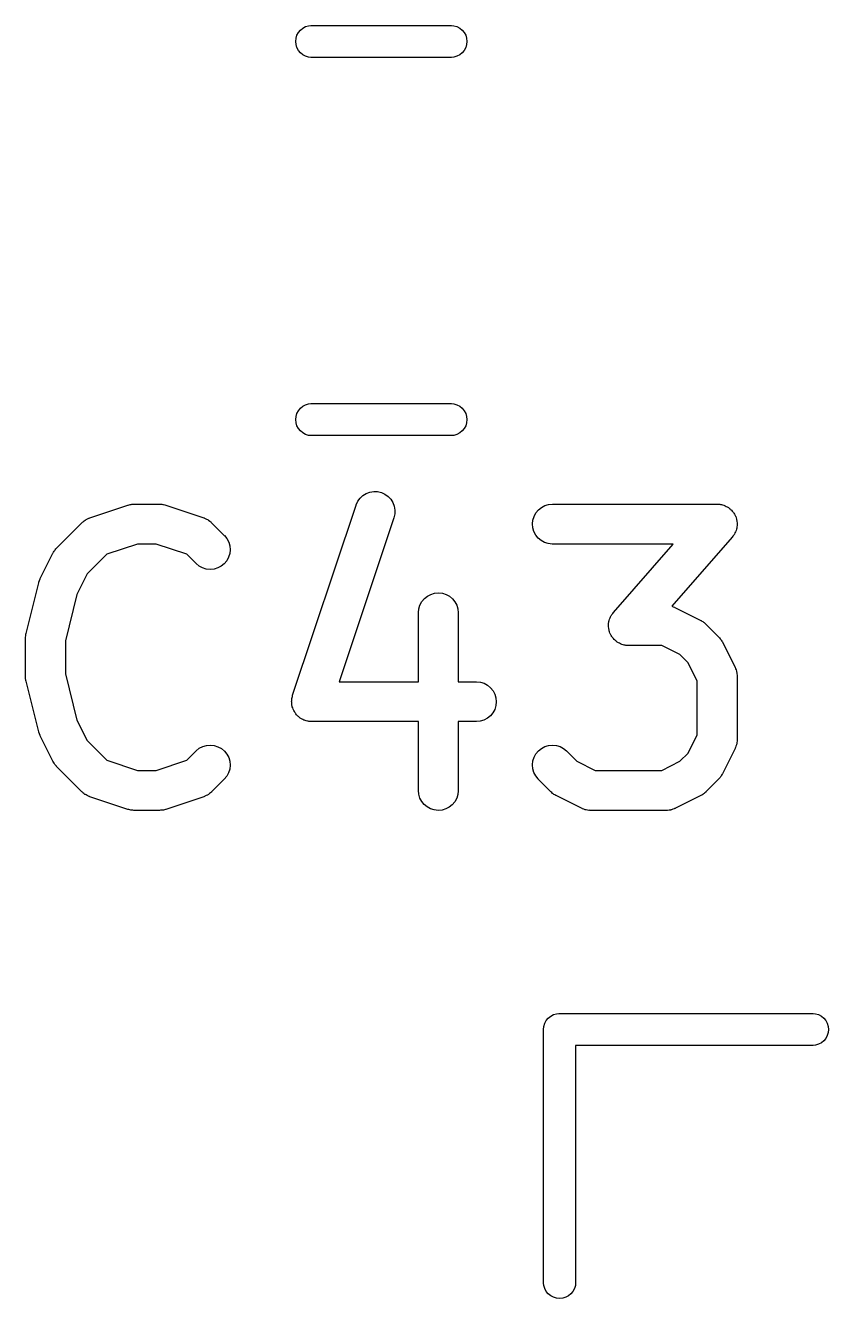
# Model space of a CAD drawing. Extents: x 50 to 150, y -150 to -50.
# Drawn here: x 95.663 to 98.68, y -80.01 to -75.23 of the extents above; entities that cross this region are included whole.
import ezdxf

# ---------------------------------------------------------------- set-up
doc = ezdxf.new("R2010")
doc.units = 0
doc.layers.add('BLACK', color=7, linetype='CONTINUOUS')

msp = doc.modelspace()

# ---------------------------------------------------------------- linework, layer by layer
at = {"layer": 'BLACK', "linetype": 'CONTINUOUS'}
for p, q in [((96.6961, -75.2474), (96.7053, -75.2399)), ((96.7053, -75.2399), (96.7157, -75.2343)), ((96.7157, -75.2343), (96.727, -75.2309)), ((96.727, -75.2309), (96.7358, -75.23)), ((96.7358, -75.23), (97.2642, -75.23)), ((97.2642, -75.23), (97.273, -75.2309)), ((97.273, -75.2309), (97.2843, -75.2343)), ((97.2843, -75.2343), (97.2947, -75.2399)), ((97.2947, -75.2399), (97.3039, -75.2474)), ((96.6785, -75.29), (96.6796, -75.2782)), ((96.6796, -75.2782), (96.683, -75.2669)), ((96.683, -75.2669), (96.6886, -75.2565)), ((96.6886, -75.2565), (96.6961, -75.2474)), ((97.3039, -75.2474), (97.3114, -75.2565)), ((97.3114, -75.2565), (97.317, -75.2669)), ((97.317, -75.2669), (97.3204, -75.2782)), ((97.3204, -75.2782), (97.3215, -75.29)), ((96.6796, -75.3018), (96.6785, -75.29)), ((96.683, -75.3131), (96.6796, -75.3018)), ((96.6886, -75.3235), (96.683, -75.3131)), ((96.6961, -75.3326), (96.6886, -75.3235)), ((96.7053, -75.3401), (96.6961, -75.3326)), ((97.3039, -75.3326), (97.2947, -75.3401)), ((97.3114, -75.3235), (97.3039, -75.3326)), ((97.317, -75.3131), (97.3114, -75.3235)), ((97.3204, -75.3018), (97.317, -75.3131)), ((97.3215, -75.29), (97.3204, -75.3018)), ((96.7157, -75.3457), (96.7053, -75.3401)), ((96.727, -75.3491), (96.7157, -75.3457)), ((96.7358, -75.35), (96.727, -75.3491)), ((97.2642, -75.35), (96.7358, -75.35)), ((97.273, -75.3491), (97.2642, -75.35)), ((97.2843, -75.3457), (97.273, -75.3491)), ((97.2947, -75.3401), (97.2843, -75.3457)), ((96.6886, -76.6765), (96.6961, -76.6674)), ((96.6961, -76.6674), (96.7053, -76.6599)), ((96.7053, -76.6599), (96.7157, -76.6543)), ((96.7157, -76.6543), (96.727, -76.6509)), ((96.727, -76.6509), (96.7358, -76.65)), ((96.7358, -76.65), (97.2642, -76.65)), ((97.2642, -76.65), (97.273, -76.6509)), ((97.273, -76.6509), (97.2843, -76.6543)), ((97.2843, -76.6543), (97.2947, -76.6599)), ((97.2947, -76.6599), (97.3039, -76.6674)), ((97.3039, -76.6674), (97.3114, -76.6765)), ((96.6785, -76.71), (96.6796, -76.6982)), ((96.6796, -76.7218), (96.6785, -76.71)), ((96.6796, -76.6982), (96.683, -76.6869)), ((96.683, -76.7331), (96.6796, -76.7218)), ((96.683, -76.6869), (96.6886, -76.6765)), ((97.3114, -76.6765), (97.317, -76.6869)), ((97.317, -76.6869), (97.3204, -76.6982)), ((97.3204, -76.7218), (97.317, -76.7331)), ((97.3204, -76.6982), (97.3215, -76.71)), ((97.3215, -76.71), (97.3204, -76.7218)), ((96.6886, -76.7435), (96.683, -76.7331)), ((96.6961, -76.7526), (96.6886, -76.7435)), ((96.7053, -76.7601), (96.6961, -76.7526)), ((96.7157, -76.7657), (96.7053, -76.7601)), ((96.727, -76.7691), (96.7157, -76.7657)), ((96.7358, -76.77), (96.727, -76.7691)), ((97.2642, -76.77), (96.7358, -76.77)), ((97.273, -76.7691), (97.2642, -76.77)), ((97.2843, -76.7657), (97.273, -76.7691)), ((97.2947, -76.7601), (97.2843, -76.7657)), ((97.3039, -76.7526), (97.2947, -76.7601)), ((97.3114, -76.7435), (97.3039, -76.7526)), ((97.317, -76.7331), (97.3114, -76.7435)), ((96.9115, -77.0168), (96.9201, -77.0049)), ((96.9201, -77.0049), (96.9309, -76.995)), ((96.9309, -76.995), (96.9434, -76.9873)), ((96.9434, -76.9873), (96.9571, -76.9822)), ((96.9571, -76.9822), (96.9715, -76.9799)), ((96.9715, -76.9799), (96.9862, -76.9804)), ((96.9862, -76.9804), (97.0004, -76.9838)), ((97.0004, -76.9838), (97.0137, -76.9898)), ((97.0137, -76.9898), (97.0256, -76.9984)), ((97.0256, -76.9984), (97.0356, -77.009)), ((97.0356, -77.009), (97.0434, -77.0215)), ((95.9049, -77.0788), (96.0477, -77.0312)), ((96.0477, -77.0312), (96.0487, -77.0309)), ((96.0487, -77.0309), (96.0528, -77.03)), ((96.0528, -77.03), (96.0569, -77.0288)), ((96.0569, -77.0288), (96.06, -77.0285)), ((96.06, -77.0285), (96.063, -77.0279)), ((96.063, -77.0279), (96.0672, -77.0278)), ((96.0672, -77.0278), (96.0714, -77.0274)), ((96.0714, -77.0274), (96.1667, -77.0274)), ((96.1667, -77.0274), (96.1677, -77.0274)), ((96.1677, -77.0274), (96.1719, -77.0279)), ((96.1719, -77.0279), (96.1761, -77.028)), ((96.1761, -77.028), (96.1792, -77.0287)), ((96.1792, -77.0287), (96.1823, -77.029)), ((96.1823, -77.029), (96.1863, -77.0303)), ((96.1863, -77.0303), (96.1904, -77.0312)), ((96.1904, -77.0312), (96.3332, -77.0788)), ((96.6669, -77.7453), (96.905, -77.031)), ((96.905, -77.031), (96.9054, -77.0301)), ((96.9054, -77.0301), (96.9115, -77.0168)), ((97.0434, -77.0215), (97.0486, -77.0351)), ((97.0486, -77.0351), (97.051, -77.0496)), ((97.051, -77.0496), (97.0506, -77.0642)), ((97.5807, -77.0604), (97.59, -77.0492)), ((97.59, -77.0492), (97.6014, -77.0399)), ((97.6014, -77.0399), (97.6143, -77.033)), ((97.6143, -77.033), (97.6283, -77.0288)), ((97.6283, -77.0288), (97.6429, -77.0274)), ((97.6429, -77.0274), (98.2619, -77.0274)), ((98.2619, -77.0274), (98.263, -77.0274)), ((98.263, -77.0274), (98.2676, -77.0279)), ((98.2676, -77.0279), (98.2723, -77.0281)), ((98.2723, -77.0281), (98.2749, -77.0287)), ((98.2749, -77.0287), (98.2775, -77.029)), ((98.2775, -77.029), (98.282, -77.0304)), ((98.282, -77.0304), (98.2866, -77.0315)), ((98.2866, -77.0315), (98.2889, -77.0326)), ((98.2889, -77.0326), (98.2914, -77.0334)), ((98.2914, -77.0334), (98.2956, -77.0357)), ((98.2956, -77.0357), (98.2998, -77.0377)), ((98.2998, -77.0377), (98.302, -77.0392)), ((98.302, -77.0392), (98.3043, -77.0405)), ((98.3043, -77.0405), (98.3079, -77.0435)), ((98.3079, -77.0435), (98.3117, -77.0463)), ((98.3117, -77.0463), (98.3135, -77.0482)), ((98.3135, -77.0482), (98.3155, -77.0499)), ((98.3155, -77.0499), (98.3184, -77.0536)), ((98.3184, -77.0536), (98.3216, -77.057)), ((98.3216, -77.057), (98.323, -77.0593)), ((95.7803, -77.1922), (95.8755, -77.097)), ((95.8755, -77.097), (95.8763, -77.0962)), ((95.8763, -77.0962), (95.878, -77.0949)), ((95.878, -77.0949), (95.8795, -77.0933)), ((95.8795, -77.0933), (95.8837, -77.0903)), ((95.8837, -77.0903), (95.8877, -77.0871)), ((95.8877, -77.0871), (95.8897, -77.0861)), ((95.8897, -77.0861), (95.8915, -77.0848)), ((95.8915, -77.0848), (95.8962, -77.0827)), ((95.8962, -77.0827), (95.9007, -77.0804)), ((95.9007, -77.0804), (95.9028, -77.0797)), ((95.9028, -77.0797), (95.9049, -77.0788)), ((96.3332, -77.0788), (96.3342, -77.0792)), ((96.3342, -77.0792), (96.3362, -77.0801)), ((96.3362, -77.0801), (96.3383, -77.0808)), ((96.3383, -77.0808), (96.3429, -77.0832)), ((96.3429, -77.0832), (96.3475, -77.0853)), ((96.3475, -77.0853), (96.3493, -77.0866)), ((96.3493, -77.0866), (96.3512, -77.0877)), ((96.3512, -77.0877), (96.3552, -77.0909)), ((96.3552, -77.0909), (96.3594, -77.0939)), ((96.3594, -77.0939), (96.3608, -77.0956)), ((96.3608, -77.0956), (96.3626, -77.097)), ((96.3626, -77.097), (96.4102, -77.1446)), ((97.0473, -77.0785), (96.8422, -77.694)), ((97.0506, -77.0642), (97.0473, -77.0785)), ((97.5679, -77.1019), (97.5694, -77.0873)), ((97.5692, -77.1164), (97.5679, -77.1019)), ((97.5694, -77.0873), (97.5737, -77.0733)), ((97.5737, -77.0733), (97.5807, -77.0604)), ((98.323, -77.0593), (98.3247, -77.0613)), ((98.3247, -77.0613), (98.3268, -77.0655)), ((98.3268, -77.0655), (98.3293, -77.0695)), ((98.3293, -77.0695), (98.3302, -77.072)), ((98.3302, -77.072), (98.3314, -77.0743)), ((98.3314, -77.0743), (98.3328, -77.0788)), ((98.3328, -77.0788), (98.3344, -77.0832)), ((98.3344, -77.0832), (98.3348, -77.0858)), ((98.3348, -77.0858), (98.3356, -77.0883)), ((98.3356, -77.0883), (98.336, -77.093)), ((98.336, -77.093), (98.3368, -77.0977)), ((98.3369, -77.1029), (98.3364, -77.1076)), ((98.3368, -77.0977), (98.3367, -77.1003)), ((98.3367, -77.1003), (98.3369, -77.1029)), ((96.4102, -77.1446), (96.4109, -77.1453)), ((96.4109, -77.1453), (96.42, -77.1568)), ((97.5733, -77.1305), (97.5692, -77.1164)), ((97.5801, -77.1434), (97.5733, -77.1305)), ((97.5893, -77.1549), (97.5801, -77.1434)), ((98.3183, -77.1518), (98.0915, -77.4111)), ((98.3211, -77.1479), (98.3183, -77.1518)), ((98.3241, -77.1443), (98.3211, -77.1479)), ((98.3253, -77.142), (98.3241, -77.1443)), ((98.3269, -77.1399), (98.3253, -77.142)), ((98.3288, -77.1356), (98.3269, -77.1399)), ((98.331, -77.1314), (98.3288, -77.1356)), ((98.3318, -77.1289), (98.331, -77.1314)), ((98.3329, -77.1265), (98.3318, -77.1289)), ((98.334, -77.1219), (98.3329, -77.1265)), ((98.3354, -77.1175), (98.334, -77.1219)), ((98.3356, -77.1148), (98.3354, -77.1175)), ((98.3362, -77.1123), (98.3356, -77.1148)), ((98.3364, -77.1076), (98.3362, -77.1123)), ((95.771, -77.2035), (95.773, -77.2011)), ((95.773, -77.2011), (95.7747, -77.1985)), ((95.7747, -77.1985), (95.7776, -77.1955)), ((95.7776, -77.1955), (95.7803, -77.1922)), ((96.0836, -77.1774), (95.9691, -77.2156)), ((96.1545, -77.1774), (96.0836, -77.1774)), ((96.269, -77.2156), (96.1545, -77.1774)), ((96.42, -77.1568), (96.4268, -77.1698)), ((96.4268, -77.1698), (96.4309, -77.1838)), ((96.4321, -77.1984), (96.4306, -77.213)), ((96.4309, -77.1838), (96.4321, -77.1984)), ((97.6005, -77.1643), (97.5893, -77.1549)), ((97.6133, -77.1713), (97.6005, -77.1643)), ((97.6273, -77.1757), (97.6133, -77.1713)), ((97.6418, -77.1774), (97.6273, -77.1757)), ((97.6429, -77.1774), (97.6418, -77.1774)), ((98.0966, -77.1774), (97.6429, -77.1774)), ((97.8721, -77.4339), (98.0966, -77.1774)), ((95.7186, -77.3069), (95.7663, -77.2117)), ((95.7663, -77.2117), (95.7667, -77.2108)), ((95.7667, -77.2108), (95.769, -77.2072)), ((95.769, -77.2072), (95.771, -77.2035)), ((95.9691, -77.2156), (95.895, -77.2897)), ((96.3041, -77.2507), (96.269, -77.2156)), ((96.4192, -77.2398), (96.4098, -77.251)), ((96.4262, -77.2269), (96.4192, -77.2398)), ((96.4306, -77.213), (96.4262, -77.2269)), ((95.895, -77.2897), (95.8565, -77.3667)), ((96.3154, -77.2599), (96.3041, -77.2507)), ((96.3283, -77.2669), (96.3154, -77.2599)), ((96.3423, -77.2711), (96.3283, -77.2669)), ((96.3569, -77.2726), (96.3423, -77.2711)), ((96.3715, -77.2712), (96.3569, -77.2726)), ((96.3855, -77.2671), (96.3715, -77.2712)), ((96.3984, -77.2602), (96.3855, -77.2671)), ((96.4098, -77.251), (96.3984, -77.2602)), ((95.6653, -77.5128), (95.713, -77.3223)), ((95.713, -77.3223), (95.7132, -77.3213)), ((95.7132, -77.3213), (95.7133, -77.3209)), ((95.7133, -77.3209), (95.7134, -77.3206)), ((95.7134, -77.3206), (95.7159, -77.3141)), ((95.7159, -77.3141), (95.7183, -77.3076)), ((95.7183, -77.3076), (95.7185, -77.3073)), ((95.7185, -77.3073), (95.7186, -77.3069)), ((95.8565, -77.3667), (95.8131, -77.5402)), ((97.1524, -77.3933), (97.1618, -77.3821)), ((97.1618, -77.3821), (97.1732, -77.373)), ((97.1732, -77.373), (97.1862, -77.3662)), ((97.1862, -77.3662), (97.2002, -77.362)), ((97.2002, -77.362), (97.2148, -77.3607)), ((97.2148, -77.3607), (97.2294, -77.3622)), ((97.2294, -77.3622), (97.2433, -77.3666)), ((97.2433, -77.3666), (97.2562, -77.3735)), ((97.2562, -77.3735), (97.2675, -77.3829)), ((97.2675, -77.3829), (97.2768, -77.3942)), ((97.1393, -77.4347), (97.1409, -77.4201)), ((97.1393, -77.4357), (97.1393, -77.4347)), ((97.1393, -77.694), (97.1393, -77.4357)), ((97.1409, -77.4201), (97.1453, -77.4062)), ((97.1453, -77.4062), (97.1524, -77.3933)), ((97.2768, -77.3942), (97.2836, -77.4071)), ((97.2836, -77.4071), (97.2879, -77.4211)), ((97.2879, -77.4211), (97.2893, -77.4357)), ((97.2893, -77.4357), (97.2893, -77.694)), ((97.8664, -77.4414), (97.8694, -77.4378)), ((97.8694, -77.4378), (97.8721, -77.4339)), ((98.0915, -77.4111), (98.0961, -77.4128)), ((98.0961, -77.4128), (98.101, -77.4144)), ((98.101, -77.4144), (98.1029, -77.4155)), ((98.1029, -77.4155), (98.105, -77.4163)), ((98.105, -77.4163), (98.2002, -77.4639)), ((97.8536, -77.4828), (97.8541, -77.4781)), ((97.8538, -77.4854), (97.8536, -77.4828)), ((97.8537, -77.4881), (97.8538, -77.4854)), ((97.8545, -77.4927), (97.8537, -77.4881)), ((97.8541, -77.4781), (97.8542, -77.4734)), ((97.8542, -77.4734), (97.8548, -77.4709)), ((97.8548, -77.4709), (97.8551, -77.4683)), ((97.8551, -77.4683), (97.8565, -77.4638)), ((97.8565, -77.4638), (97.8576, -77.4592)), ((97.8576, -77.4592), (97.8587, -77.4568)), ((97.8587, -77.4568), (97.8594, -77.4543)), ((97.8594, -77.4543), (97.8617, -77.4501)), ((97.8617, -77.4501), (97.8636, -77.4458)), ((97.8636, -77.4458), (97.8651, -77.4437)), ((97.8651, -77.4437), (97.8664, -77.4414)), ((98.2002, -77.4639), (98.2011, -77.4643)), ((98.2011, -77.4643), (98.2047, -77.4666)), ((98.2047, -77.4666), (98.2084, -77.4686)), ((98.2084, -77.4686), (98.2108, -77.4706)), ((98.2108, -77.4706), (98.2134, -77.4723)), ((98.2134, -77.4723), (98.2164, -77.4752)), ((98.2164, -77.4752), (98.2197, -77.4779)), ((98.2197, -77.4779), (98.2673, -77.5255)), ((95.6631, -77.5299), (95.6633, -77.5286)), ((95.6631, -77.531), (95.6631, -77.5299)), ((95.6631, -77.6738), (95.6631, -77.531)), ((95.6632, -77.5272), (95.6641, -77.5213)), ((95.6633, -77.5286), (95.6632, -77.5272)), ((95.6641, -77.5213), (95.6647, -77.5154)), ((95.6647, -77.5154), (95.6651, -77.5141)), ((95.6651, -77.5141), (95.6653, -77.5128)), ((97.8549, -77.4974), (97.8545, -77.4927)), ((97.8556, -77.4999), (97.8549, -77.4974)), ((97.8561, -77.5025), (97.8556, -77.4999)), ((97.8577, -77.5069), (97.8561, -77.5025)), ((97.859, -77.5114), (97.8577, -77.5069)), ((97.8602, -77.5138), (97.859, -77.5114)), ((97.8612, -77.5162), (97.8602, -77.5138)), ((97.8636, -77.5202), (97.8612, -77.5162)), ((97.8658, -77.5244), (97.8636, -77.5202)), ((97.8675, -77.5264), (97.8658, -77.5244)), ((97.8688, -77.5287), (97.8675, -77.5264)), ((97.872, -77.5321), (97.8688, -77.5287)), ((97.875, -77.5358), (97.872, -77.5321)), ((97.877, -77.5375), (97.875, -77.5358)), ((98.2673, -77.5255), (98.2681, -77.5263)), ((98.2681, -77.5263), (98.2707, -77.5296)), ((98.2707, -77.5296), (98.2736, -77.5326)), ((98.2736, -77.5326), (98.2752, -77.5353)), ((98.2752, -77.5353), (98.2772, -77.5377)), ((95.8131, -77.5402), (95.8131, -77.6646)), ((97.8788, -77.5394), (97.877, -77.5375)), ((97.8826, -77.5422), (97.8788, -77.5394)), ((97.8862, -77.5452), (97.8826, -77.5422)), ((97.8885, -77.5465), (97.8862, -77.5452)), ((97.8906, -77.548), (97.8885, -77.5465)), ((97.8949, -77.55), (97.8906, -77.548)), ((97.899, -77.5523), (97.8949, -77.55)), ((97.9015, -77.5531), (97.899, -77.5523)), ((97.9039, -77.5542), (97.9015, -77.5531)), ((97.9085, -77.5553), (97.9039, -77.5542)), ((97.913, -77.5567), (97.9085, -77.5553)), ((97.9156, -77.557), (97.913, -77.5567)), ((97.9182, -77.5576), (97.9156, -77.557)), ((97.9228, -77.5578), (97.9182, -77.5576)), ((97.9275, -77.5583), (97.9228, -77.5578)), ((97.9286, -77.5583), (97.9275, -77.5583)), ((98.0537, -77.5583), (97.9286, -77.5583)), ((98.1222, -77.5926), (98.0537, -77.5583)), ((98.2772, -77.5377), (98.2791, -77.5415)), ((98.2791, -77.5415), (98.2814, -77.545)), ((98.2814, -77.545), (98.329, -77.6403)), ((98.1526, -77.623), (98.1222, -77.5926)), ((98.1869, -77.6915), (98.1526, -77.623)), ((95.6632, -77.6751), (95.6631, -77.6738)), ((95.6631, -77.6765), (95.6632, -77.6751)), ((95.6639, -77.6824), (95.6631, -77.6765)), ((95.8131, -77.6646), (95.8565, -77.8381)), ((98.329, -77.6403), (98.3294, -77.6412)), ((98.3294, -77.6412), (98.3302, -77.6433)), ((98.3302, -77.6433), (98.3312, -77.6452)), ((98.3312, -77.6452), (98.3327, -77.6501)), ((98.3327, -77.6501), (98.3345, -77.6549)), ((98.3345, -77.6549), (98.3348, -77.6571)), ((98.3348, -77.6571), (98.3355, -77.6592)), ((98.3355, -77.6592), (98.336, -77.6643)), ((98.336, -77.6643), (98.3368, -77.6694)), ((98.3368, -77.6694), (98.3367, -77.6716)), ((98.3367, -77.6716), (98.3369, -77.6738)), ((98.3369, -77.6738), (98.3369, -77.9119)), ((95.6645, -77.6884), (95.6639, -77.6824)), ((95.6649, -77.6897), (95.6645, -77.6884)), ((95.6651, -77.691), (95.6649, -77.6897)), ((95.6653, -77.692), (95.6651, -77.691)), ((95.713, -77.8825), (95.6653, -77.692)), ((96.8422, -77.694), (97.1393, -77.694)), ((97.2893, -77.694), (97.3571, -77.694)), ((97.3571, -77.694), (97.3582, -77.6941)), ((97.3582, -77.6941), (97.3727, -77.6957)), ((97.3727, -77.6957), (97.3867, -77.7001)), ((97.3867, -77.7001), (97.3995, -77.7072)), ((97.3995, -77.7072), (97.4107, -77.7166)), ((97.4107, -77.7166), (97.4199, -77.728)), ((98.1869, -77.8942), (98.1869, -77.6915)), ((96.6631, -77.7685), (96.6636, -77.7641)), ((96.6634, -77.7714), (96.6631, -77.7685)), ((96.6633, -77.7742), (96.6634, -77.7714)), ((96.664, -77.7786), (96.6633, -77.7742)), ((96.6636, -77.7641), (96.6637, -77.7596)), ((96.6637, -77.7596), (96.6643, -77.7568)), ((96.6643, -77.7568), (96.6646, -77.754)), ((96.6646, -77.754), (96.666, -77.7497)), ((96.666, -77.7497), (96.6669, -77.7453)), ((97.4199, -77.728), (97.4267, -77.741)), ((97.4267, -77.741), (97.4308, -77.755)), ((97.4321, -77.7696), (97.4306, -77.7841)), ((97.4308, -77.755), (97.4321, -77.7696)), ((96.6644, -77.7831), (96.664, -77.7786)), ((96.6652, -77.7859), (96.6644, -77.7831)), ((96.6657, -77.7887), (96.6652, -77.7859)), ((96.6673, -77.7928), (96.6657, -77.7887)), ((96.6686, -77.7971), (96.6673, -77.7928)), ((96.6699, -77.7997), (96.6686, -77.7971)), ((96.6709, -77.8024), (96.6699, -77.7997)), ((96.6733, -77.8062), (96.6709, -77.8024)), ((96.6753, -77.8101), (96.6733, -77.8062)), ((96.6771, -77.8123), (96.6753, -77.8101)), ((96.6786, -77.8148), (96.6771, -77.8123)), ((96.6817, -77.818), (96.6786, -77.8148)), ((96.6845, -77.8215), (96.6817, -77.818)), ((96.6867, -77.8234), (96.6845, -77.8215)), ((97.41, -77.8223), (97.3986, -77.8315)), ((97.4193, -77.811), (97.41, -77.8223)), ((97.4263, -77.7981), (97.4193, -77.811)), ((97.4306, -77.7841), (97.4263, -77.7981)), ((95.8565, -77.8381), (95.895, -77.9151)), ((96.6887, -77.8254), (96.6867, -77.8234)), ((96.6923, -77.8281), (96.6887, -77.8254)), ((96.6957, -77.8309), (96.6923, -77.8281)), ((96.6982, -77.8323), (96.6957, -77.8309)), ((96.7006, -77.834), (96.6982, -77.8323)), ((96.7046, -77.8358), (96.7006, -77.834)), ((96.7085, -77.838), (96.7046, -77.8358)), ((96.7113, -77.8388), (96.7085, -77.838)), ((96.7139, -77.84), (96.7113, -77.8388)), ((96.7182, -77.8411), (96.7139, -77.84)), ((96.7225, -77.8424), (96.7182, -77.8411)), ((96.7253, -77.8427), (96.7225, -77.8424)), ((96.7281, -77.8434), (96.7253, -77.8427)), ((96.7326, -77.8435), (96.7281, -77.8434)), ((96.737, -77.844), (96.7326, -77.8435)), ((96.7381, -77.844), (96.737, -77.844)), ((97.1393, -77.844), (96.7381, -77.844)), ((97.1393, -78.1024), (97.1393, -77.844)), ((97.3571, -77.844), (97.2893, -77.844)), ((97.2893, -77.844), (97.2893, -78.1024)), ((97.3717, -77.8426), (97.3571, -77.844)), ((97.3857, -77.8384), (97.3717, -77.8426)), ((97.3986, -77.8315), (97.3857, -77.8384)), ((95.7131, -77.8828), (95.713, -77.8825)), ((95.7131, -77.8831), (95.7131, -77.8828)), ((95.7155, -77.8896), (95.7131, -77.8831)), ((95.7179, -77.8963), (95.7155, -77.8896)), ((95.7181, -77.8966), (95.7179, -77.8963)), ((95.7182, -77.8969), (95.7181, -77.8966)), ((95.7186, -77.8978), (95.7182, -77.8969)), ((95.7663, -77.9931), (95.7186, -77.8978)), ((95.895, -77.9151), (95.9691, -77.9892)), ((98.1526, -77.9627), (98.1869, -77.8942)), ((98.3367, -77.9174), (98.3358, -77.9224)), ((98.3369, -77.913), (98.3367, -77.9151)), ((98.3367, -77.9151), (98.3367, -77.9174)), ((98.3369, -77.9119), (98.3369, -77.913)), ((96.269, -77.9892), (96.3041, -77.9541)), ((96.3041, -77.9541), (96.3049, -77.9534)), ((96.3049, -77.9534), (96.3163, -77.9442)), ((96.3163, -77.9442), (96.3293, -77.9375)), ((96.3293, -77.9375), (96.3433, -77.9334)), ((96.3433, -77.9334), (96.3579, -77.9321)), ((96.3579, -77.9321), (96.3725, -77.9337)), ((96.3725, -77.9337), (96.3864, -77.9381)), ((96.3864, -77.9381), (96.3993, -77.9451)), ((96.3993, -77.9451), (96.4105, -77.9545)), ((96.4105, -77.9545), (96.4198, -77.9659)), ((96.4198, -77.9659), (96.4266, -77.9788)), ((97.5738, -77.9778), (97.5808, -77.965)), ((97.5808, -77.965), (97.5902, -77.9537)), ((97.5902, -77.9537), (97.6016, -77.9445)), ((97.6016, -77.9445), (97.6145, -77.9377)), ((97.6145, -77.9377), (97.6285, -77.9335)), ((97.6285, -77.9335), (97.6431, -77.9321)), ((97.6431, -77.9321), (97.6577, -77.9336)), ((97.6577, -77.9336), (97.6717, -77.9379)), ((97.6717, -77.9379), (97.6846, -77.9448)), ((97.6846, -77.9448), (97.6959, -77.9541)), ((97.6959, -77.9541), (97.7349, -77.9931)), ((98.1222, -77.9931), (98.1526, -77.9627)), ((98.329, -77.9454), (98.2814, -78.0407)), ((98.3298, -77.9434), (98.329, -77.9454)), ((98.3308, -77.9415), (98.3298, -77.9434)), ((98.3324, -77.9366), (98.3308, -77.9415)), ((98.3342, -77.9318), (98.3324, -77.9366)), ((98.3346, -77.9296), (98.3342, -77.9318)), ((98.3353, -77.9275), (98.3346, -77.9296)), ((98.3358, -77.9224), (98.3353, -77.9275)), ((95.7685, -77.9966), (95.7663, -77.9931)), ((95.7704, -78.0004), (95.7685, -77.9966)), ((95.7724, -78.0028), (95.7704, -78.0004)), ((95.774, -78.0055), (95.7724, -78.0028)), ((95.7769, -78.0085), (95.774, -78.0055)), ((95.7796, -78.0118), (95.7769, -78.0085)), ((95.7803, -78.0126), (95.7796, -78.0118)), ((95.8755, -78.1078), (95.7803, -78.0126)), ((95.9691, -77.9892), (96.0836, -78.0274)), ((96.1545, -78.0274), (96.269, -77.9892)), ((96.4266, -77.9788), (96.4308, -77.9928)), ((96.4321, -78.0074), (96.4307, -78.022)), ((96.4308, -77.9928), (96.4321, -78.0074)), ((97.5679, -78.0064), (97.5694, -77.9918)), ((97.5691, -78.0209), (97.5679, -78.0064)), ((97.5694, -77.9918), (97.5738, -77.9778)), ((97.7349, -77.9931), (97.8034, -78.0274)), ((98.0537, -78.0274), (98.1222, -77.9931)), ((96.0836, -78.0274), (96.1545, -78.0274)), ((96.4102, -78.0602), (96.3626, -78.1078)), ((96.4195, -78.0489), (96.4102, -78.0602)), ((96.4264, -78.036), (96.4195, -78.0489)), ((96.4307, -78.022), (96.4264, -78.036)), ((97.5732, -78.035), (97.5691, -78.0209)), ((97.58, -78.048), (97.5732, -78.035)), ((97.5891, -78.0594), (97.58, -78.048)), ((97.5898, -78.0602), (97.5891, -78.0594)), ((97.6374, -78.1078), (97.5898, -78.0602)), ((97.8034, -78.0274), (98.0537, -78.0274)), ((98.2673, -78.0602), (98.2197, -78.1078)), ((98.27, -78.0569), (98.2673, -78.0602)), ((98.2729, -78.0539), (98.27, -78.0569)), ((98.2746, -78.0513), (98.2729, -78.0539)), ((98.2766, -78.0489), (98.2746, -78.0513)), ((98.2786, -78.0452), (98.2766, -78.0489)), ((98.2809, -78.0416), (98.2786, -78.0452)), ((98.2814, -78.0407), (98.2809, -78.0416)), ((95.8772, -78.1092), (95.8755, -78.1078)), ((95.8787, -78.1108), (95.8772, -78.1092)), ((96.3601, -78.1099), (96.3586, -78.1115)), ((96.3618, -78.1085), (96.3601, -78.1099)), ((96.3626, -78.1078), (96.3618, -78.1085)), ((97.1407, -78.1169), (97.1393, -78.1024)), ((97.2893, -78.1034), (97.2876, -78.118)), ((97.2893, -78.1024), (97.2893, -78.1034)), ((97.6407, -78.1105), (97.6374, -78.1078)), ((98.219, -78.1085), (98.2157, -78.1112)), ((98.2197, -78.1078), (98.219, -78.1085)), ((95.8829, -78.1138), (95.8787, -78.1108)), ((95.8868, -78.1171), (95.8829, -78.1138)), ((95.8888, -78.1181), (95.8868, -78.1171)), ((95.8906, -78.1194), (95.8888, -78.1181)), ((95.8952, -78.1216), (95.8906, -78.1194)), ((95.8997, -78.124), (95.8952, -78.1216)), ((95.9019, -78.1246), (95.8997, -78.124)), ((95.9039, -78.1256), (95.9019, -78.1246)), ((95.9049, -78.1259), (95.9039, -78.1256)), ((96.0477, -78.1735), (95.9049, -78.1259)), ((96.3332, -78.1259), (96.1904, -78.1735)), ((96.3353, -78.125), (96.3332, -78.1259)), ((96.3374, -78.1244), (96.3353, -78.125)), ((96.3419, -78.122), (96.3374, -78.1244)), ((96.3466, -78.12), (96.3419, -78.122)), ((96.3484, -78.1187), (96.3466, -78.12)), ((96.3504, -78.1177), (96.3484, -78.1187)), ((96.3544, -78.1145), (96.3504, -78.1177)), ((96.3586, -78.1115), (96.3544, -78.1145)), ((97.1449, -78.131), (97.1407, -78.1169)), ((97.1518, -78.1439), (97.1449, -78.131)), ((97.1611, -78.1552), (97.1518, -78.1439)), ((97.1723, -78.1646), (97.1611, -78.1552)), ((97.2668, -78.156), (97.2554, -78.1651)), ((97.2762, -78.1448), (97.2668, -78.156)), ((97.2832, -78.1319), (97.2762, -78.1448)), ((97.2876, -78.118), (97.2832, -78.1319)), ((97.6437, -78.1134), (97.6407, -78.1105)), ((97.6463, -78.1151), (97.6437, -78.1134)), ((97.6488, -78.1171), (97.6463, -78.1151)), ((97.6525, -78.1191), (97.6488, -78.1171)), ((97.656, -78.1214), (97.6525, -78.1191)), ((97.6569, -78.1218), (97.656, -78.1214)), ((97.7522, -78.1695), (97.6569, -78.1218)), ((98.2002, -78.1218), (98.105, -78.1695)), ((98.2038, -78.1196), (98.2002, -78.1218)), ((98.2075, -78.1177), (98.2038, -78.1196)), ((98.21, -78.1157), (98.2075, -78.1177)), ((98.2126, -78.1141), (98.21, -78.1157)), ((98.2157, -78.1112), (98.2126, -78.1141)), ((96.0518, -78.1745), (96.0477, -78.1735)), ((96.0558, -78.1757), (96.0518, -78.1745)), ((96.0589, -78.1761), (96.0558, -78.1757)), ((96.062, -78.1768), (96.0589, -78.1761)), ((96.0662, -78.1769), (96.062, -78.1768)), ((96.0704, -78.1774), (96.0662, -78.1769)), ((96.0714, -78.1774), (96.0704, -78.1774)), ((96.1667, -78.1774), (96.0714, -78.1774)), ((96.1709, -78.177), (96.1667, -78.1774)), ((96.1751, -78.1769), (96.1709, -78.177)), ((96.1781, -78.1763), (96.1751, -78.1769)), ((96.1812, -78.176), (96.1781, -78.1763)), ((96.1853, -78.1747), (96.1812, -78.176)), ((96.1894, -78.1739), (96.1853, -78.1747)), ((96.1904, -78.1735), (96.1894, -78.1739)), ((97.1852, -78.1715), (97.1723, -78.1646)), ((97.1992, -78.1758), (97.1852, -78.1715)), ((97.2138, -78.1774), (97.1992, -78.1758)), ((97.2283, -78.1761), (97.2138, -78.1774)), ((97.2424, -78.1719), (97.2283, -78.1761)), ((97.2554, -78.1651), (97.2424, -78.1719)), ((97.7542, -78.1703), (97.7522, -78.1695)), ((97.7562, -78.1713), (97.7542, -78.1703)), ((97.761, -78.1729), (97.7562, -78.1713)), ((97.7658, -78.1747), (97.761, -78.1729)), ((97.768, -78.1751), (97.7658, -78.1747)), ((97.7701, -78.1757), (97.768, -78.1751)), ((97.7752, -78.1763), (97.7701, -78.1757)), ((97.7803, -78.1772), (97.7752, -78.1763)), ((97.7825, -78.1771), (97.7803, -78.1772)), ((97.7847, -78.1774), (97.7825, -78.1771)), ((97.7857, -78.1774), (97.7847, -78.1774)), ((98.0714, -78.1774), (97.7857, -78.1774)), ((98.0736, -78.1772), (98.0714, -78.1774)), ((98.0758, -78.1773), (98.0736, -78.1772)), ((98.0809, -78.1765), (98.0758, -78.1773)), ((98.086, -78.176), (98.0809, -78.1765)), ((98.0881, -78.1753), (98.086, -78.176)), ((98.0903, -78.175), (98.0881, -78.1753)), ((98.0951, -78.1732), (98.0903, -78.175)), ((98.1, -78.1717), (98.0951, -78.1732)), ((98.102, -78.1707), (98.1, -78.1717)), ((98.104, -78.1699), (98.102, -78.1707)), ((98.105, -78.1695), (98.104, -78.1699)), ((97.6143, -78.9769), (97.6199, -78.9665)), ((97.6199, -78.9665), (97.6274, -78.9574)), ((97.6274, -78.9574), (97.6365, -78.9499)), ((97.6365, -78.9499), (97.6469, -78.9443)), ((97.6469, -78.9443), (97.6582, -78.9409)), ((97.6582, -78.9409), (97.6671, -78.94)), ((97.6671, -78.94), (97.67, -78.9397)), ((97.6671, -78.94), (97.6671, -78.94)), ((97.67, -78.9397), (97.6729, -78.94)), ((97.6729, -78.94), (98.6229, -78.94)), ((98.6229, -78.94), (98.6318, -78.9409)), ((98.6318, -78.9409), (98.6431, -78.9443)), ((98.6431, -78.9443), (98.6535, -78.9499)), ((98.6535, -78.9499), (98.6626, -78.9574)), ((98.6626, -78.9574), (98.6701, -78.9665)), ((98.6701, -78.9665), (98.6757, -78.9769)), ((97.6097, -79), (97.6109, -78.9882)), ((97.61, -79.003), (97.6097, -79)), ((97.61, -79.9529), (97.61, -79.003)), ((97.6109, -78.9882), (97.6143, -78.9769)), ((98.6757, -78.9769), (98.6791, -78.9882)), ((98.6791, -79.0118), (98.6757, -79.0231)), ((98.6791, -78.9882), (98.6803, -79)), ((98.6803, -79), (98.6791, -79.0118)), ((98.6229, -79.06), (97.73, -79.06)), ((97.73, -79.06), (97.73, -79.9529)), ((98.6318, -79.0591), (98.6229, -79.06)), ((98.6431, -79.0557), (98.6318, -79.0591)), ((98.6535, -79.0501), (98.6431, -79.0557)), ((98.6626, -79.0426), (98.6535, -79.0501)), ((98.6701, -79.0335), (98.6626, -79.0426)), ((98.6757, -79.0231), (98.6701, -79.0335)), ((97.6109, -79.9618), (97.61, -79.9529)), ((97.6143, -79.9731), (97.6109, -79.9618)), ((97.6199, -79.9835), (97.6143, -79.9731)), ((97.7257, -79.9731), (97.7201, -79.9835)), ((97.7291, -79.9618), (97.7257, -79.9731)), ((97.73, -79.9529), (97.7291, -79.9618)), ((97.6274, -79.9926), (97.6199, -79.9835)), ((97.6365, -80.0001), (97.6274, -79.9926)), ((97.6469, -80.0057), (97.6365, -80.0001)), ((97.6582, -80.0091), (97.6469, -80.0057)), ((97.67, -80.0103), (97.6582, -80.0091)), ((97.6818, -80.0091), (97.67, -80.0103)), ((97.6931, -80.0057), (97.6818, -80.0091)), ((97.7035, -80.0001), (97.6931, -80.0057)), ((97.7126, -79.9926), (97.7035, -80.0001)), ((97.7201, -79.9835), (97.7126, -79.9926))]:
    msp.add_line(p, q, dxfattribs=at)

doc.saveas('drawing.dxf')
